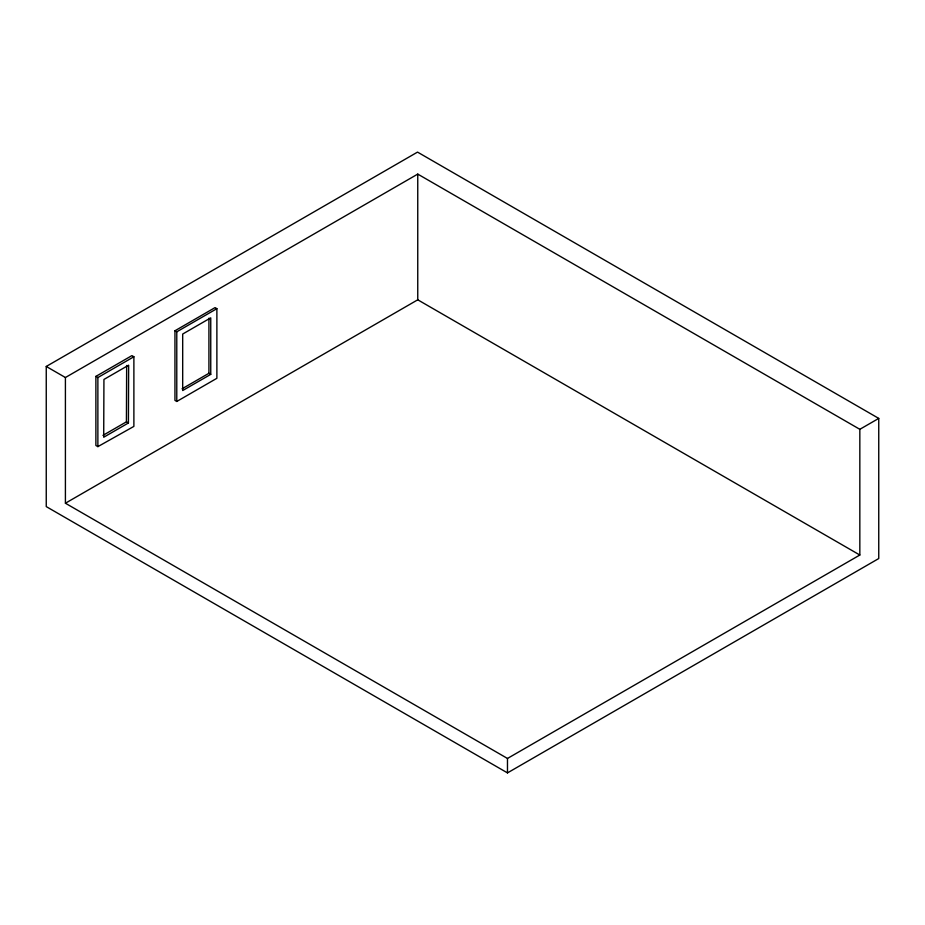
<?xml version="1.0" encoding="UTF-8"?>
<svg xmlns="http://www.w3.org/2000/svg" width="925" height="925" viewBox="0 0 925 925"><rect width="100%" height="100%" fill="white"/><g stroke="black" fill="none" stroke-linecap="round" stroke-linejoin="round"><path stroke-width="1.39" d="M102.964 435.374L126.424 421.835L126.656 365.479M128.413 422.979L128.644 365.178L103.935 379.447L103.704 437.236L128.413 422.979L126.424 421.835M46.25 366.462L417.522 152.105L878.75 418.401L878.75 558.538L507.478 772.895L46.25 506.599L46.25 366.462L65.409 377.516L417.753 174.097L859.834 429.316L878.75 418.401M95.888 376.394L131.905 355.616L133.882 356.761L133.882 426.402L97.877 446.625L95.888 445.48L95.888 376.394L97.877 377.539L133.882 356.761M174.952 330.768L215.051 307.609L216.878 308.672L216.878 378.302L176.779 401.462L174.952 400.398L174.952 330.768L176.779 331.821L216.878 308.672M182.086 388.789L208.923 373.295L210.75 374.359L210.75 317.842L182.688 334.041L182.688 390.547L210.75 374.359M65.409 377.516L65.409 503.223L417.753 299.804L859.834 555.023L859.834 429.316M65.409 503.223L507.478 758.454L859.834 555.023M507.478 758.454L507.478 772.895M417.753 174.097L417.753 299.804M208.923 318.2L208.923 373.295M176.779 331.821L176.779 401.462M97.877 377.539L97.877 446.625"/></g></svg>
